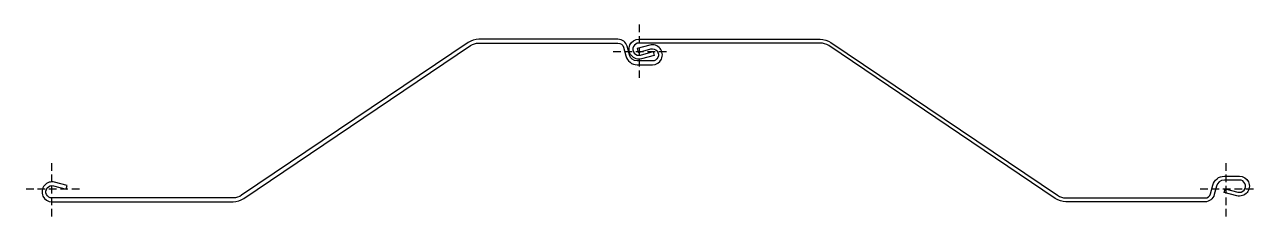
# Model space of a CAD drawing. Extents: x -36 to 1576, y -36 to 216.
import ezdxf

# ---------------------------------------------------------------- set-up
doc = ezdxf.new("R2010")
doc.units = 0
doc.header["$MEASUREMENT"] = 0
doc.linetypes.add('DASHED', pattern=[0.75, 0.5, -0.25])
doc.layers.get('0').update_dxf_attribs({"linetype": 'CONTINUOUS'})
doc.layers.add('ref', color=251, linetype='CONTINUOUS', plot=False)

msp = doc.modelspace()

# ---------------------------------------------------------------- linework, layer by layer
at = {"linetype": 'Continuous'}
for points in [[(742.4, 196.4), (560, 196.4, 0.149451), (546, 192.1), (248.8, -8.3, -0.149451), (237.6, -11.8), (0, -11.8, -1.140282), (2.1, 4.1), (18.8, -0.4), (20.1, 4.4), (3.4, 8.9, 1.140281), (0, -16.8), (237.6, -16.8, 0.149451), (251.6, -12.5), (548.8, 188, -0.149451), (560, 191.4), (742.4, 191.4, -0.340671), (749.6, 185.8), (752.6, 174.6, 0.340671), (767.8, 162.9), (787.5, 162.9, 1.140282), (784.2, 188.6), (767.4, 184.1), (768.7, 179.2), (785.5, 183.7, -1.140281), (787.5, 167.9), (767.8, 167.9, -0.340671), (757.4, 175.9), (754.5, 187.1, 0.340671)], [(1554.2, -8.9), (1537.4, -4.4), (1538.7, 0.4), (1555.5, -4.1, 1.140281), (1557.5, 11.8), (1537.8, 11.8, 0.340671), (1527.4, 3.7), (1524.5, -7.4, -0.340671), (1512.4, -16.8), (1330, -16.8, -0.149451), (1316, -12.5), (1018.8, 188, 0.149451), (1007.6, 191.4), (770, 191.4, 1.140282), (772.1, 175.6), (788.8, 180.1), (790.1, 175.2), (773.4, 170.7, -1.140281), (770, 196.4), (1007.6, 196.4, -0.149451), (1021.6, 192.1), (1318.8, -8.3, 0.149451), (1330, -11.8), (1512.4, -11.8, 0.340671), (1519.6, -6.2), (1522.6, 5, -0.340671), (1537.8, 16.8), (1557.5, 16.8, -1.140282)]]:
    msp.add_lwpolyline(points, format="xyb", close=True, dxfattribs=at)
at = {"layer": 'ref', "linetype": 'DASHED', "ltscale": 20}
for p, q in [((770, 215.6), (770, 143.7)), ((806, 179.7), (734, 179.7)), ((0, -36), (0, 36)), ((1540, -36), (1540, 36)), ((36, 0), (-36, 0)), ((1576, 0), (1504, 0))]:
    msp.add_line(p, q, dxfattribs=at)

doc.saveas('drawing.dxf')
